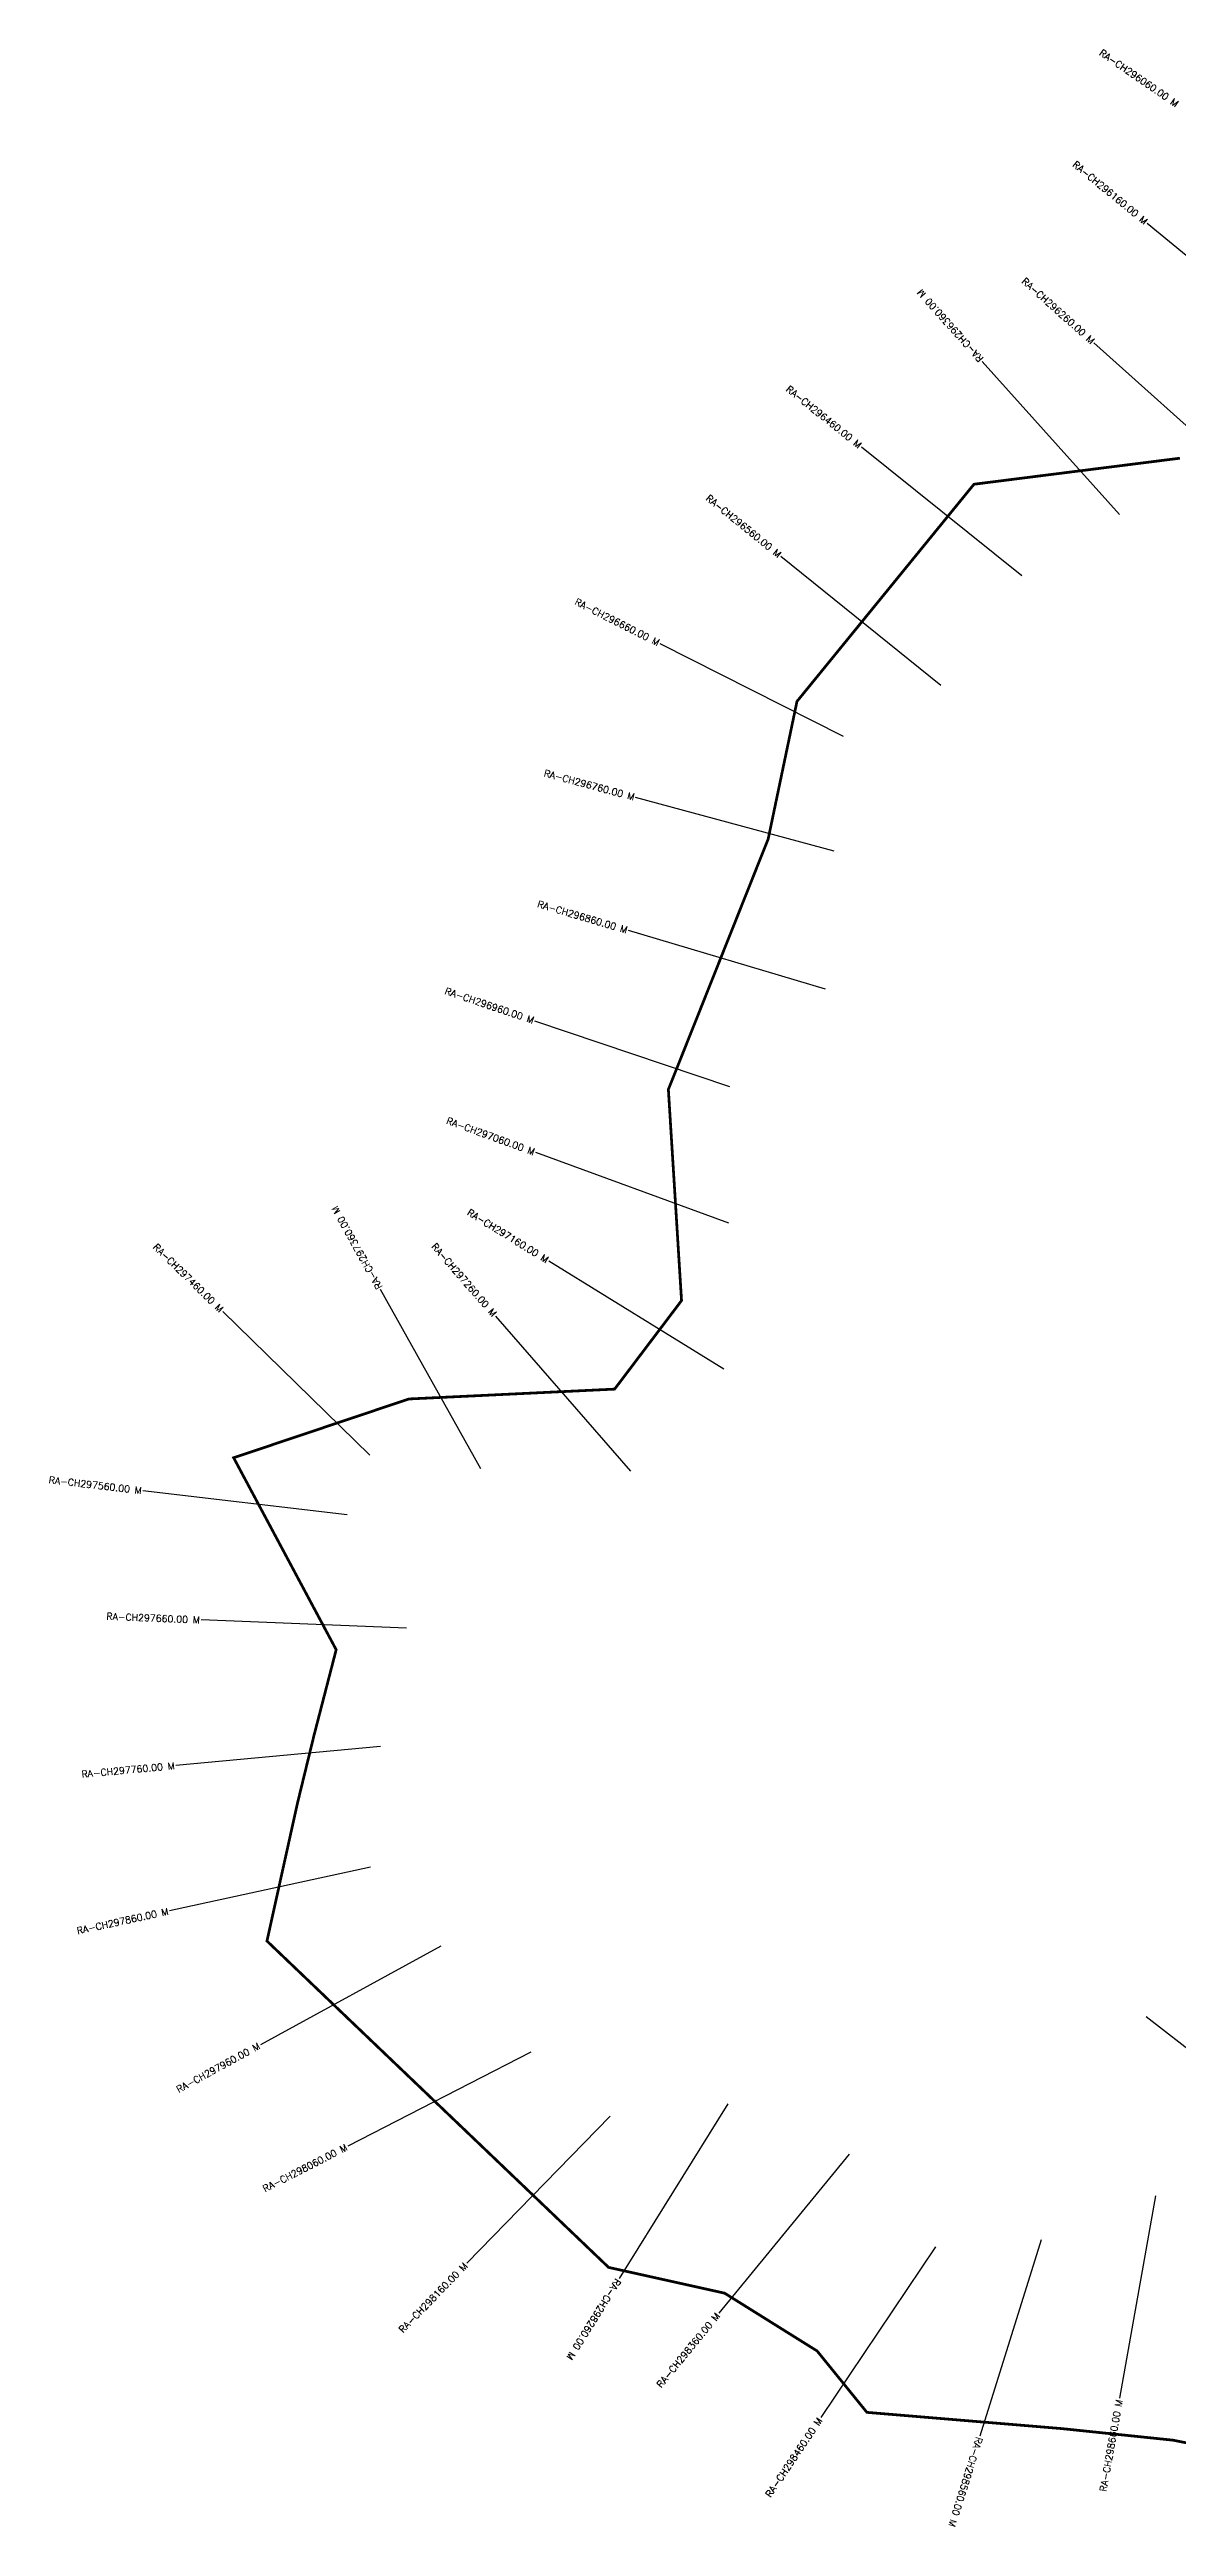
# Model space of a CAD drawing. Header units: metres. Extents: x 281119 to 283540, y 2015291 to 2017361.
# Drawn here: x 281119 to 281942, y 2015327 to 2017135 of the extents above; entities that cross this region are included whole.
import ezdxf
from ezdxf.enums import TextEntityAlignment as Align

# ---------------------------------------------------------------- set-up
doc = ezdxf.new("R2010")
doc.units = ezdxf.units.M
doc.header["$MEASUREMENT"] = 0
doc.layers.add('CS', color=134, linetype='Continuous')
doc.layers.add('CSMark', color=6, linetype='Continuous')
doc.styles.get("Standard").update_dxf_attribs({"font": 'simplex.shx'})

msp = doc.modelspace()

# ---------------------------------------------------------------- linework, layer by layer
at = {"color": 6, "const_width": 2, "flags": 128}
msp.add_lwpolyline([(282031.7, 2015371.1), (281938.5, 2015389.9), (281856.8, 2015398.4), (281715.2, 2015410.2), (281678.9, 2015455), (281611.4, 2015497.2), (281526.8, 2015516), (281277.6, 2015754.2), (281299.9, 2015855), (281312, 2015904.6), (281328.1, 2015966.8), (281253.3, 2016106.9), (281381.1, 2016149.8), (281531.2, 2016157), (281580, 2016221.6), (281570.4, 2016375.7), (281618, 2016495.2), (281643.2, 2016558.5), (281664.2, 2016658.9), (281793.3, 2016817.4), (281943.5, 2016836.4)], dxfattribs=at)
at = {"layer": 'CS'}
for p, q in [((282035.4, 2016912.4), (281919.6, 2017007.8)), ((281992.5, 2016820.4), (281880.8, 2016920.6)), ((281899.4, 2016795.3), (281799.4, 2016907.1)), ((281828.2, 2016750.6), (281711.2, 2016844.5)), ((281769.2, 2016670.4), (281652.5, 2016764.7)), ((281698.2, 2016633.3), (281564.4, 2016700.9)), ((281691.3, 2016549.6), (281546.5, 2016588.8)), ((281685.1, 2016448.9), (281541.4, 2016491.6)), ((281615.2, 2016377.5), (281473.1, 2016425.6)), ((281614.6, 2016278.2), (281473.7, 2016329.6)), ((281610.8, 2016171.6), (281483.2, 2016250.4)), ((281352.7, 2016108.8), (281245.3, 2016213.6)), ((281433.7, 2016098.8), (281360.4, 2016229.7)), ((281542.9, 2016097.1), (281444.5, 2016210.3)), ((281336.1, 2016065.2), (281187.1, 2016082.8)), ((281379.4, 2015982.5), (281229.6, 2015988.5)), ((281360.5, 2015896.2), (281211.2, 2015882.3)), ((281353.2, 2015808), (281206.6, 2015776.2)), ((281404.4, 2015750.5), (281272.8, 2015678.5)), ((281918.9, 2015699.1), (282037.3, 2015607.1)), ((281470, 2015673), (281336.5, 2015604.6)), ((281613.8, 2015635.3), (281534.5, 2015508)), ((281528, 2015626.4), (281423.3, 2015519)), ((281702.3, 2015598.7), (281607.2, 2015482.7)), ((281925.8, 2015568.2), (281899.5, 2015420.5)), ((281765.3, 2015530.9), (281681.5, 2015406.5)), ((281842.3, 2015536.1), (281797.6, 2015392.9))]:
    msp.add_line(p, q, dxfattribs=at)

# ---------------------------------------------------------------- texts
at = {"layer": 'CSMark'}
for s, rotation, p in [('RA-CH296060.00 M', 325.4684, (281941.7, 2017094.5)), ('RA-CH296160.00 M', 320.5082, (281918.9, 2017008.5)), ('RA-CH296260.00 M', 318.1307, (281880.1, 2016921.2)), ('RA-CH296460.00 M', 321.2539, (281710.4, 2016845.2)), ('RA-CH296560.00 M', 321.0365, (281651.8, 2016765.4)), ('RA-CH296660.00 M', 333.1948, (281563.5, 2016701.4)), ('RA-CH296760.00 M', 344.8755, (281545.6, 2016589)), ('RA-CH296860.00 M', 343.4393, (281540.4, 2016491.9)), ('RA-CH296960.00 M', 341.2715, (281472.2, 2016426)), ('RA-CH297060.00 M', 339.9665, (281472.8, 2016329.9)), ('RA-CH297160.00 M', 328.2983, (281482.4, 2016250.9)), ('RA-CH297460.00 M', 315.6893, (281244.6, 2016214.3)), ('RA-CH297260.00 M', 311.0207, (281443.8, 2016211)), ('RA-CH297560.00 M', 353.2815, (281186.2, 2016082.9)), ('RA-CH297660.00 M', 357.7076, (281228.6, 2015988.5)), ('RA-CH297760.00 M', 5.3078, (281210.2, 2015882.2)), ('RA-CH297860.00 M', 12.2485, (281205.6, 2015776)), ('RA-CH297960.00 M', 28.6712, (281271.9, 2015678.1)), ('RA-CH298060.00 M', 27.1644, (281335.7, 2015604.1)), ('RA-CH298160.00 M', 45.7375, (281422.6, 2015518.3)), ('RA-CH298360.00 M', 50.627, (281606.5, 2015482)), ('RA-CH298660.00 M', 79.8935, (281899.3, 2015419.5)), ('RA-CH298460.00 M', 56.0383, (281681, 2015405.6))]:
    msp.add_text(s, height=5, rotation=rotation, dxfattribs=at).set_placement(p, align=Align.MIDDLE_RIGHT)
for s, rotation, p in [('RA-CH296360.00 M', 131.8145, (281798.7, 2016907.8)), ('RA-CH297360.00 M', 119.2529, (281359.9, 2016230.5)), ('RA-CH298260.00 M', 238.0967, (281534, 2015507.1)), ('RA-CH298560.00 M', 252.6762, (281797.3, 2015391.9))]:
    msp.add_text(s, height=5, rotation=rotation, dxfattribs=at).set_placement(p, align=Align.MIDDLE_LEFT)

doc.saveas('drawing.dxf')
